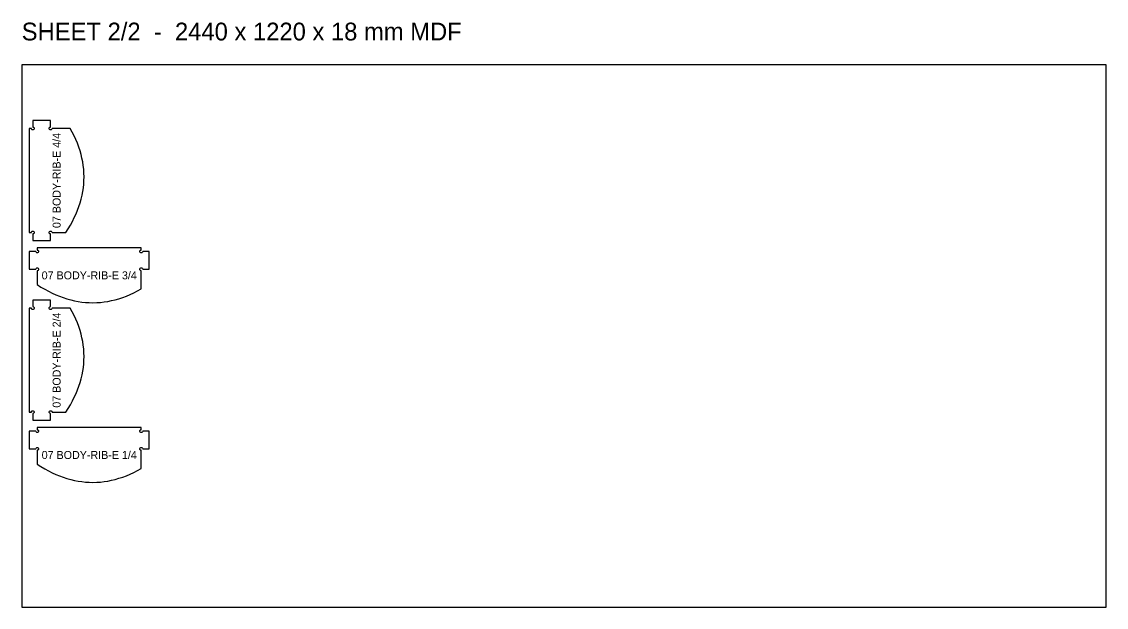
# Model space of a CAD drawing. Header units: millimetres. Extents: x 0 to 2440, y -1470 to 1317.
# Drawn here: x 0 to 2440, y -1470 to -153 of the extents above; entities that cross this region are included whole.
import ezdxf
from ezdxf.enums import TextEntityAlignment as Align

# ---------------------------------------------------------------- set-up
doc = ezdxf.new("R2010")
doc.units = ezdxf.units.MM
for name, color, linetype in [('CUT', 1, 'Continuous'), ('ENGRAVE-LABEL', 3, 'Continuous'), ('REFERENCE-SHEET', 8, 'Continuous')]:
    doc.layers.add(name, color=color, linetype=linetype)

msp = doc.modelspace()

# ---------------------------------------------------------------- linework, layer by layer
at = {"layer": 'CUT'}
for points in [[(17, -627), (21.8, -627, -2.414214), (25, -630.2), (25, -645), (65, -645), (65, -630.2, -2.414214), (68.2, -627), (99.6, -627), (104.8, -618.6), (109.7, -610.3), (114.3, -601.9), (118.4, -593.6), (122.2, -585.2), (125.7, -576.9), (128.8, -568.5), (131.5, -560.1), (133.8, -551.8), (135.8, -543.4), (137.4, -535.1), (138.7, -526.7), (139.6, -518.4), (140.1, -510), (140.3, -501.6), (140, -493.3), (139.5, -484.9), (138.5, -476.6), (137.3, -468.2), (135.6, -459.9), (133.6, -451.5), (131.2, -443.1), (128.4, -434.8), (125.3, -426.4), (121.8, -418.1), (118, -409.7), (113.8, -401.4), (109.2, -393), (68.2, -393, -2.414214), (65, -389.8), (65, -375), (25, -375), (25, -389.8, -2.414214), (21.8, -393), (17, -393)], [(35, -661.7), (35, -666.5, -2.414214), (31.8, -669.7), (17, -669.7), (17, -709.7), (31.8, -709.7, -2.414214), (35, -712.9), (35, -744.3), (43.4, -749.6), (51.7, -754.5), (60.1, -759), (68.4, -763.2), (76.8, -767), (85.1, -770.4), (93.5, -773.5), (101.9, -776.2), (110.2, -778.6), (118.6, -780.5), (126.9, -782.2), (135.3, -783.4), (143.6, -784.3), (152, -784.8), (160.4, -785), (168.7, -784.8), (177.1, -784.2), (185.4, -783.3), (193.8, -782), (202.1, -780.3), (210.5, -778.3), (218.9, -775.9), (227.2, -773.2), (235.6, -770.1), (243.9, -766.6), (252.3, -762.7), (260.6, -758.5), (269, -753.9), (269, -712.9, -2.414214), (272.2, -709.7), (287, -709.7), (287, -669.7), (272.2, -669.7, -2.414214), (269, -666.5), (269, -661.7)], [(17, -1031), (21.8, -1031, -2.414214), (25, -1034.2), (25, -1049), (65, -1049), (65, -1034.2, -2.414214), (68.2, -1031), (99.6, -1031), (104.8, -1022.6), (109.7, -1014.3), (114.3, -1005.9), (118.4, -997.6), (122.2, -989.2), (125.7, -980.9), (128.8, -972.5), (131.5, -964.1), (133.8, -955.8), (135.8, -947.4), (137.4, -939.1), (138.7, -930.7), (139.6, -922.4), (140.1, -914), (140.3, -905.6), (140, -897.3), (139.5, -888.9), (138.5, -880.6), (137.3, -872.2), (135.6, -863.9), (133.6, -855.5), (131.2, -847.1), (128.4, -838.8), (125.3, -830.4), (121.8, -822.1), (118, -813.7), (113.8, -805.4), (109.2, -797), (68.2, -797, -2.414214), (65, -793.8), (65, -779), (25, -779), (25, -793.8, -2.414214), (21.8, -797), (17, -797)], [(35, -1065.7), (35, -1070.5, -2.414214), (31.8, -1073.7), (17, -1073.7), (17, -1113.7), (31.8, -1113.7, -2.414214), (35, -1116.9), (35, -1148.3), (43.4, -1153.6), (51.7, -1158.5), (60.1, -1163), (68.4, -1167.2), (76.8, -1171), (85.1, -1174.4), (93.5, -1177.5), (101.9, -1180.2), (110.2, -1182.6), (118.6, -1184.5), (126.9, -1186.2), (135.3, -1187.4), (143.6, -1188.3), (152, -1188.8), (160.4, -1189), (168.7, -1188.8), (177.1, -1188.2), (185.4, -1187.3), (193.8, -1186), (202.1, -1184.3), (210.5, -1182.3), (218.9, -1179.9), (227.2, -1177.2), (235.6, -1174.1), (243.9, -1170.6), (252.3, -1166.7), (260.6, -1162.5), (269, -1157.9), (269, -1116.9, -2.414214), (272.2, -1113.7), (287, -1113.7), (287, -1073.7), (272.2, -1073.7, -2.414214), (269, -1070.5), (269, -1065.7)]]:
    msp.add_lwpolyline(points, format="xyb", close=True, dxfattribs=at)
at = {"layer": 'REFERENCE-SHEET'}
msp.add_lwpolyline([(0, -1470), (2440, -1470), (2440, -250), (0, -250)], close=True, dxfattribs=at)

# ---------------------------------------------------------------- texts
at = {"layer": 'ENGRAVE-LABEL'}
for s, p in [('07 BODY-RIB-E 4/4', (78.6, -510)), ('07 BODY-RIB-E 2/4', (78.6, -914))]:
    msp.add_text(s, height=18, rotation=90, dxfattribs=at).set_placement(p, align=Align.MIDDLE_CENTER)
for s, p in [('07 BODY-RIB-E 3/4', (152, -723.4)), ('07 BODY-RIB-E 1/4', (152, -1127.4))]:
    msp.add_text(s, height=18, dxfattribs=at).set_placement(p, align=Align.MIDDLE_CENTER)
at = {"layer": 'REFERENCE-SHEET'}
msp.add_text('SHEET 2/2  -  2440 x 1220 x 18 mm MDF', height=40, dxfattribs=at).set_placement((0, -195))

doc.saveas('drawing.dxf')
